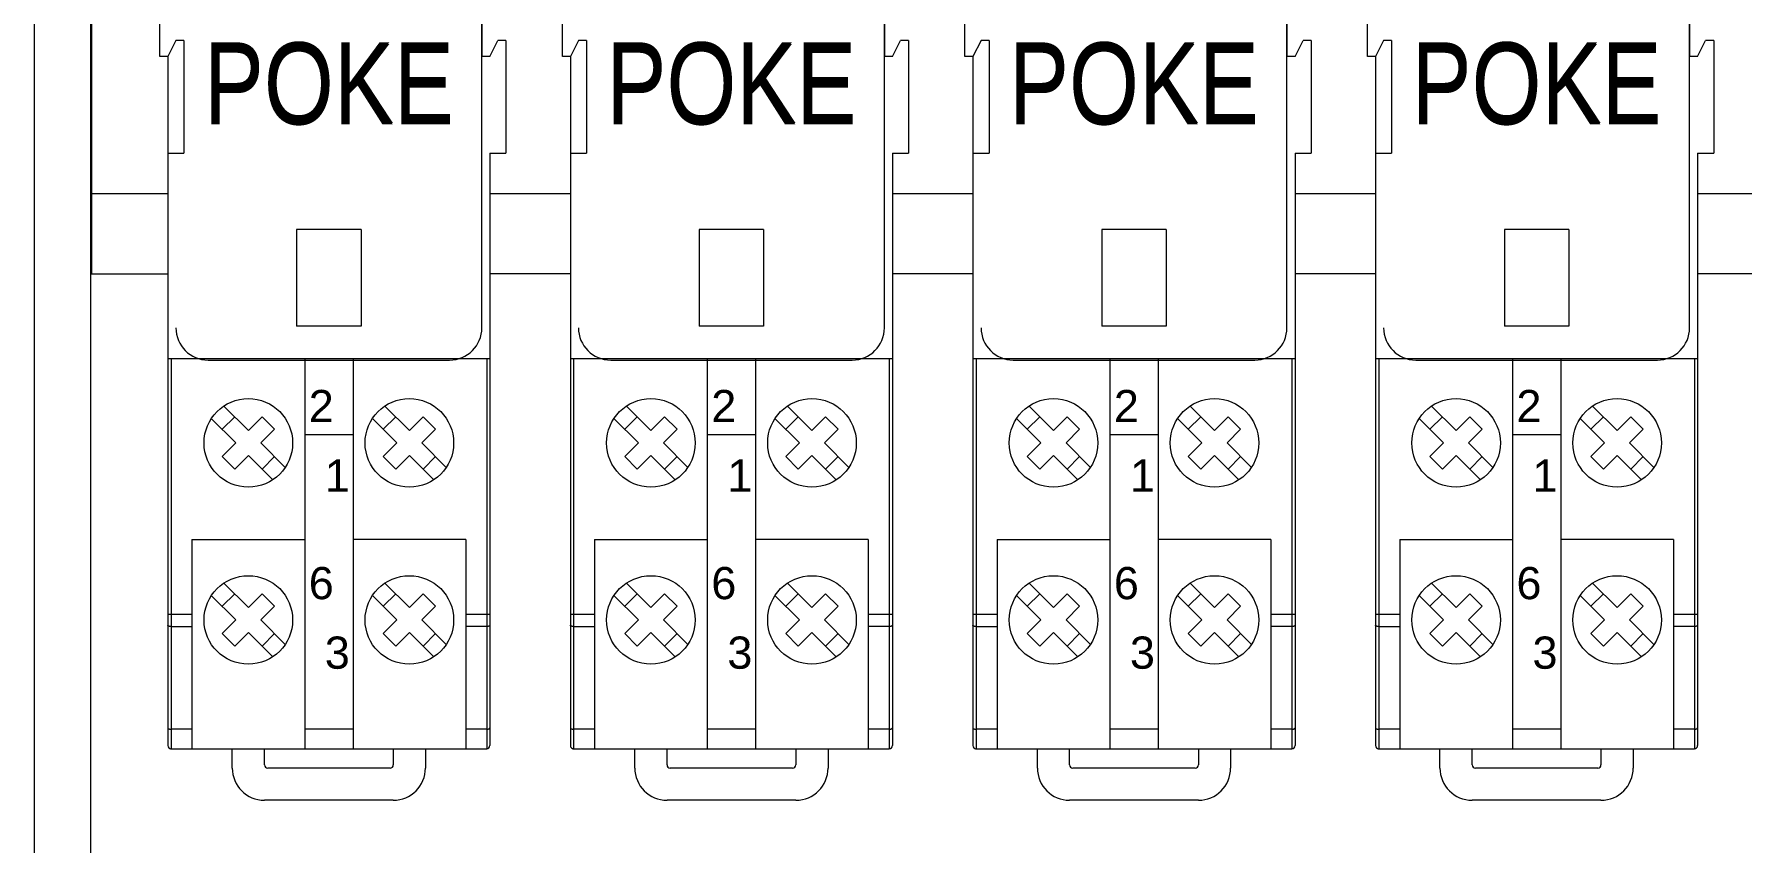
# Model space of a CAD drawing. Header units: millimetres. Extents: x 4137 to 6698, y 1400 to 3585.
# Drawn here: x 5874.9 to 5981, y 2015.9 to 2066.2 of the extents above; entities that cross this region are included whole.
import ezdxf

# ---------------------------------------------------------------- set-up
doc = ezdxf.new("R2010")
doc.units = ezdxf.units.MM
doc.layers.add('000-PI-Oprema', color=30, linetype='Continuous', lineweight=5)
doc.layers.add('000-SI-Oprema', color=30, linetype='Continuous', lineweight=0)
doc.layers.add('000-PI-ORMAR', color=2, linetype='Continuous')
doc.layers.add('002-PI-Kabelska kanalica', color=150, linetype='Continuous')
doc.styles.add('NUOVO', font='txt.shx', dxfattribs={"width": 0.8, "height": 0.8})
doc.styles.get("Standard").update_dxf_attribs({"font": 'arial.ttf'})

msp = doc.modelspace()

# ---------------------------------------------------------------- linework, layer by layer
at = {"layer": '000-PI-ORMAR', "color": 0, "linetype": 'ByBlock', "lineweight": 0}
msp.add_line((5874.95, 3405.78), (5874.95, 1515.78), dxfattribs=at)
at = {"layer": '000-SI-Oprema', "color": 0, "linetype": 'ByBlock', "lineweight": 0}
for p, q in [((5902.75, 2047.92), (5902.75, 2089.52)), ((5902.75, 2047.92), (5902.75, 2089.52)), ((5927.75, 2047.92), (5927.75, 2089.52)), ((5927.75, 2047.92), (5927.75, 2089.52)), ((5952.75, 2047.92), (5952.75, 2089.52)), ((5952.75, 2047.92), (5952.75, 2089.52)), ((5977.75, 2047.92), (5977.75, 2089.52)), ((5977.75, 2047.92), (5977.75, 2089.52)), ((5882.75, 2064.77), (5882.75, 2072.77)), ((5902.75, 2072.77), (5902.75, 2064.77)), ((5907.75, 2064.77), (5907.75, 2072.77)), ((5927.75, 2072.77), (5927.75, 2064.77)), ((5932.75, 2064.77), (5932.75, 2072.77)), ((5952.75, 2072.77), (5952.75, 2064.77)), ((5957.75, 2064.77), (5957.75, 2072.77)), ((5977.75, 2072.77), (5977.75, 2064.77)), ((5883.75, 2065.77), (5883.25, 2064.77)), ((5884.25, 2065.77), (5883.75, 2065.77)), ((5884.25, 2065.77), (5884.25, 2058.77)), ((5903.25, 2064.77), (5903.75, 2065.77)), ((5904.25, 2065.77), (5903.75, 2065.77)), ((5904.25, 2065.77), (5904.25, 2058.77)), ((5908.75, 2065.77), (5908.25, 2064.77)), ((5909.25, 2065.77), (5908.75, 2065.77)), ((5909.25, 2065.77), (5909.25, 2058.77)), ((5928.25, 2064.77), (5928.75, 2065.77)), ((5929.25, 2065.77), (5928.75, 2065.77)), ((5929.25, 2065.77), (5929.25, 2058.77)), ((5933.75, 2065.77), (5933.25, 2064.77)), ((5934.25, 2065.77), (5933.75, 2065.77)), ((5934.25, 2065.77), (5934.25, 2058.77)), ((5953.25, 2064.77), (5953.75, 2065.77)), ((5954.25, 2065.77), (5953.75, 2065.77)), ((5954.25, 2065.77), (5954.25, 2058.77)), ((5958.75, 2065.77), (5958.25, 2064.77)), ((5959.25, 2065.77), (5958.75, 2065.77)), ((5959.25, 2065.77), (5959.25, 2058.77)), ((5978.25, 2064.77), (5978.75, 2065.77)), ((5979.25, 2065.77), (5978.75, 2065.77)), ((5979.25, 2065.77), (5979.25, 2058.77)), ((5883.25, 2064.77), (5882.75, 2064.77)), ((5883.25, 2064.77), (5883.25, 2021.97)), ((5903.25, 2064.77), (5902.75, 2064.77)), ((5908.25, 2064.77), (5907.75, 2064.77)), ((5908.25, 2064.77), (5908.25, 2021.97)), ((5928.25, 2064.77), (5927.75, 2064.77)), ((5933.25, 2064.77), (5932.75, 2064.77)), ((5933.25, 2064.77), (5933.25, 2021.97)), ((5953.25, 2064.77), (5952.75, 2064.77)), ((5958.25, 2064.77), (5957.75, 2064.77)), ((5958.25, 2064.77), (5958.25, 2021.97)), ((5978.25, 2064.77), (5977.75, 2064.77)), ((5883.25, 2058.77), (5884.25, 2058.77)), ((5903.25, 2058.77), (5903.25, 2021.97)), ((5903.25, 2058.77), (5904.25, 2058.77)), ((5908.25, 2058.77), (5909.25, 2058.77)), ((5928.25, 2058.77), (5928.25, 2021.97)), ((5928.25, 2058.77), (5929.25, 2058.77)), ((5933.25, 2058.77), (5934.25, 2058.77)), ((5953.25, 2058.77), (5953.25, 2021.97)), ((5953.25, 2058.77), (5954.25, 2058.77)), ((5958.25, 2058.77), (5959.25, 2058.77)), ((5978.25, 2058.77), (5978.25, 2021.97)), ((5978.25, 2058.77), (5979.25, 2058.77)), ((5895.25, 2054.02), (5891.25, 2054.02)), ((5891.25, 2054.02), (5891.25, 2048.02)), ((5895.25, 2054.02), (5895.25, 2048.02)), ((5920.25, 2054.02), (5916.25, 2054.02)), ((5916.25, 2054.02), (5916.25, 2048.02)), ((5920.25, 2054.02), (5920.25, 2048.02)), ((5945.25, 2054.02), (5941.25, 2054.02)), ((5941.25, 2054.02), (5941.25, 2048.02)), ((5945.25, 2054.02), (5945.25, 2048.02)), ((5970.25, 2054.02), (5966.25, 2054.02)), ((5966.25, 2054.02), (5966.25, 2048.02)), ((5970.25, 2054.02), (5970.25, 2048.02)), ((5895.25, 2048.02), (5891.25, 2048.02)), ((5920.25, 2048.02), (5916.25, 2048.02)), ((5945.25, 2048.02), (5941.25, 2048.02)), ((5970.25, 2048.02), (5966.25, 2048.02)), ((5883.25, 2046.02), (5903.25, 2046.02)), ((5883.45, 2046.02), (5883.45, 2021.77)), ((5885.75, 2045.92), (5900.75, 2045.92)), ((5885.75, 2045.92), (5900.75, 2045.92)), ((5891.75, 2046.02), (5891.75, 2021.77)), ((5894.75, 2046.02), (5894.75, 2021.77)), ((5903.05, 2046.02), (5903.05, 2021.77)), ((5908.25, 2046.02), (5928.25, 2046.02)), ((5908.45, 2046.02), (5908.45, 2021.77)), ((5910.75, 2045.92), (5925.75, 2045.92)), ((5910.75, 2045.92), (5925.75, 2045.92)), ((5916.75, 2046.02), (5916.75, 2021.77)), ((5919.75, 2046.02), (5919.75, 2021.77)), ((5928.05, 2046.02), (5928.05, 2021.77)), ((5933.25, 2046.02), (5953.25, 2046.02)), ((5933.45, 2046.02), (5933.45, 2021.77)), ((5935.75, 2045.92), (5950.75, 2045.92)), ((5935.75, 2045.92), (5950.75, 2045.92)), ((5941.75, 2046.02), (5941.75, 2021.77)), ((5944.75, 2046.02), (5944.75, 2021.77)), ((5953.05, 2046.02), (5953.05, 2021.77)), ((5958.25, 2046.02), (5978.25, 2046.02)), ((5958.45, 2046.02), (5958.45, 2021.77)), ((5960.75, 2045.92), (5975.75, 2045.92)), ((5960.75, 2045.92), (5975.75, 2045.92)), ((5966.75, 2046.02), (5966.75, 2021.77)), ((5969.75, 2046.02), (5969.75, 2021.77)), ((5978.05, 2046.02), (5978.05, 2021.77)), ((5886.73, 2043.06), (5888.25, 2041.55)), ((5896.73, 2043.06), (5898.25, 2041.55)), ((5911.73, 2043.06), (5913.25, 2041.55)), ((5921.73, 2043.06), (5923.25, 2041.55)), ((5936.73, 2043.06), (5938.25, 2041.55)), ((5946.73, 2043.06), (5948.25, 2041.55)), ((5961.73, 2043.06), (5963.25, 2041.55)), ((5971.73, 2043.06), (5973.25, 2041.55)), ((5885.95, 2042.28), (5887.47, 2040.77)), ((5886.62, 2041.62), (5887.4, 2042.39)), ((5888.25, 2041.55), (5889.1, 2042.39)), ((5889.03, 2040.77), (5889.87, 2041.62)), ((5889.1, 2042.39), (5889.87, 2041.62)), ((5895.95, 2042.28), (5897.47, 2040.77)), ((5896.62, 2041.62), (5897.4, 2042.39)), ((5898.25, 2041.55), (5899.1, 2042.39)), ((5899.03, 2040.77), (5899.87, 2041.62)), ((5899.1, 2042.39), (5899.87, 2041.62)), ((5910.95, 2042.28), (5912.47, 2040.77)), ((5911.62, 2041.62), (5912.4, 2042.39)), ((5913.25, 2041.55), (5914.1, 2042.39)), ((5914.03, 2040.77), (5914.87, 2041.62)), ((5914.1, 2042.39), (5914.87, 2041.62)), ((5920.95, 2042.28), (5922.47, 2040.77)), ((5921.62, 2041.62), (5922.4, 2042.39)), ((5923.25, 2041.55), (5924.1, 2042.39)), ((5924.03, 2040.77), (5924.87, 2041.62)), ((5924.1, 2042.39), (5924.87, 2041.62)), ((5935.95, 2042.28), (5937.47, 2040.77)), ((5936.62, 2041.62), (5937.4, 2042.39)), ((5938.25, 2041.55), (5939.1, 2042.39)), ((5939.03, 2040.77), (5939.87, 2041.62)), ((5939.1, 2042.39), (5939.87, 2041.62)), ((5945.95, 2042.28), (5947.47, 2040.77)), ((5946.62, 2041.62), (5947.4, 2042.39)), ((5948.25, 2041.55), (5949.1, 2042.39)), ((5949.03, 2040.77), (5949.87, 2041.62)), ((5949.1, 2042.39), (5949.87, 2041.62)), ((5960.95, 2042.28), (5962.47, 2040.77)), ((5961.62, 2041.62), (5962.4, 2042.39)), ((5963.25, 2041.55), (5964.1, 2042.39)), ((5964.03, 2040.77), (5964.87, 2041.62)), ((5964.1, 2042.39), (5964.87, 2041.62)), ((5970.95, 2042.28), (5972.47, 2040.77)), ((5971.62, 2041.62), (5972.4, 2042.39)), ((5973.25, 2041.55), (5974.1, 2042.39)), ((5974.03, 2040.77), (5974.87, 2041.62)), ((5974.1, 2042.39), (5974.87, 2041.62)), ((5886.62, 2039.92), (5887.47, 2040.77)), ((5889.03, 2040.77), (5890.54, 2039.25)), ((5894.75, 2041.28), (5891.75, 2041.28)), ((5896.62, 2039.92), (5897.47, 2040.77)), ((5899.03, 2040.77), (5900.54, 2039.25)), ((5911.62, 2039.92), (5912.47, 2040.77)), ((5914.03, 2040.77), (5915.54, 2039.25)), ((5919.75, 2041.28), (5916.75, 2041.28)), ((5921.62, 2039.92), (5922.47, 2040.77)), ((5924.03, 2040.77), (5925.54, 2039.25)), ((5936.62, 2039.92), (5937.47, 2040.77)), ((5939.03, 2040.77), (5940.54, 2039.25)), ((5944.75, 2041.28), (5941.75, 2041.28)), ((5946.62, 2039.92), (5947.47, 2040.77)), ((5949.03, 2040.77), (5950.54, 2039.25)), ((5961.62, 2039.92), (5962.47, 2040.77)), ((5964.03, 2040.77), (5965.54, 2039.25)), ((5969.75, 2041.28), (5966.75, 2041.28)), ((5971.62, 2039.92), (5972.47, 2040.77)), ((5974.03, 2040.77), (5975.54, 2039.25)), ((5886.62, 2039.92), (5887.4, 2039.14)), ((5887.4, 2039.14), (5888.25, 2039.99)), ((5888.25, 2039.99), (5889.76, 2038.47)), ((5889.1, 2039.14), (5889.87, 2039.92)), ((5896.62, 2039.92), (5897.4, 2039.14)), ((5897.4, 2039.14), (5898.25, 2039.99)), ((5898.25, 2039.99), (5899.76, 2038.47)), ((5899.1, 2039.14), (5899.87, 2039.92)), ((5911.62, 2039.92), (5912.4, 2039.14)), ((5912.4, 2039.14), (5913.25, 2039.99)), ((5913.25, 2039.99), (5914.76, 2038.47)), ((5914.1, 2039.14), (5914.87, 2039.92)), ((5921.62, 2039.92), (5922.4, 2039.14)), ((5922.4, 2039.14), (5923.25, 2039.99)), ((5923.25, 2039.99), (5924.76, 2038.47)), ((5924.1, 2039.14), (5924.87, 2039.92)), ((5936.62, 2039.92), (5937.4, 2039.14)), ((5937.4, 2039.14), (5938.25, 2039.99)), ((5938.25, 2039.99), (5939.76, 2038.47)), ((5939.1, 2039.14), (5939.87, 2039.92)), ((5946.62, 2039.92), (5947.4, 2039.14)), ((5947.4, 2039.14), (5948.25, 2039.99)), ((5948.25, 2039.99), (5949.76, 2038.47)), ((5949.1, 2039.14), (5949.87, 2039.92)), ((5961.62, 2039.92), (5962.4, 2039.14)), ((5962.4, 2039.14), (5963.25, 2039.99)), ((5963.25, 2039.99), (5964.76, 2038.47)), ((5964.1, 2039.14), (5964.87, 2039.92)), ((5971.62, 2039.92), (5972.4, 2039.14)), ((5972.4, 2039.14), (5973.25, 2039.99)), ((5973.25, 2039.99), (5974.76, 2038.47)), ((5974.1, 2039.14), (5974.87, 2039.92)), ((5884.75, 2034.77), (5884.75, 2021.77)), ((5884.75, 2034.77), (5891.75, 2034.77)), ((5901.75, 2034.77), (5894.75, 2034.77)), ((5901.75, 2034.77), (5901.75, 2021.77)), ((5909.75, 2034.77), (5909.75, 2021.77)), ((5909.75, 2034.77), (5916.75, 2034.77)), ((5926.75, 2034.77), (5919.75, 2034.77)), ((5926.75, 2034.77), (5926.75, 2021.77)), ((5934.75, 2034.77), (5934.75, 2021.77)), ((5934.75, 2034.77), (5941.75, 2034.77)), ((5951.75, 2034.77), (5944.75, 2034.77)), ((5951.75, 2034.77), (5951.75, 2021.77)), ((5959.75, 2034.77), (5959.75, 2021.77)), ((5959.75, 2034.77), (5966.75, 2034.77)), ((5976.75, 2034.77), (5969.75, 2034.77)), ((5976.75, 2034.77), (5976.75, 2021.77)), ((5886.73, 2032.06), (5888.25, 2030.55)), ((5896.73, 2032.06), (5898.25, 2030.55)), ((5911.73, 2032.06), (5913.25, 2030.55)), ((5921.73, 2032.06), (5923.25, 2030.55)), ((5936.73, 2032.06), (5938.25, 2030.55)), ((5946.73, 2032.06), (5948.25, 2030.55)), ((5961.73, 2032.06), (5963.25, 2030.55)), ((5971.73, 2032.06), (5973.25, 2030.55)), ((5885.95, 2031.28), (5887.47, 2029.77)), ((5886.62, 2030.62), (5887.4, 2031.39)), ((5888.25, 2030.55), (5889.1, 2031.39)), ((5889.1, 2031.39), (5889.87, 2030.62)), ((5895.95, 2031.28), (5897.47, 2029.77)), ((5896.62, 2030.62), (5897.4, 2031.39)), ((5898.25, 2030.55), (5899.1, 2031.39)), ((5899.1, 2031.39), (5899.87, 2030.62)), ((5910.95, 2031.28), (5912.47, 2029.77)), ((5911.62, 2030.62), (5912.4, 2031.39)), ((5913.25, 2030.55), (5914.1, 2031.39)), ((5914.1, 2031.39), (5914.87, 2030.62)), ((5920.95, 2031.28), (5922.47, 2029.77)), ((5921.62, 2030.62), (5922.4, 2031.39)), ((5923.25, 2030.55), (5924.1, 2031.39)), ((5924.1, 2031.39), (5924.87, 2030.62)), ((5935.95, 2031.28), (5937.47, 2029.77)), ((5936.62, 2030.62), (5937.4, 2031.39)), ((5938.25, 2030.55), (5939.1, 2031.39)), ((5939.1, 2031.39), (5939.87, 2030.62)), ((5945.95, 2031.28), (5947.47, 2029.77)), ((5946.62, 2030.62), (5947.4, 2031.39)), ((5948.25, 2030.55), (5949.1, 2031.39)), ((5949.1, 2031.39), (5949.87, 2030.62)), ((5960.95, 2031.28), (5962.47, 2029.77)), ((5961.62, 2030.62), (5962.4, 2031.39)), ((5963.25, 2030.55), (5964.1, 2031.39)), ((5964.1, 2031.39), (5964.87, 2030.62)), ((5970.95, 2031.28), (5972.47, 2029.77)), ((5971.62, 2030.62), (5972.4, 2031.39)), ((5973.25, 2030.55), (5974.1, 2031.39)), ((5974.1, 2031.39), (5974.87, 2030.62)), ((5883.25, 2030.14), (5884.75, 2030.14)), ((5889.03, 2029.77), (5889.87, 2030.62)), ((5899.03, 2029.77), (5899.87, 2030.62)), ((5901.75, 2030.14), (5903.25, 2030.14)), ((5908.25, 2030.14), (5909.75, 2030.14)), ((5914.03, 2029.77), (5914.87, 2030.62)), ((5924.03, 2029.77), (5924.87, 2030.62)), ((5926.75, 2030.14), (5928.25, 2030.14)), ((5933.25, 2030.14), (5934.75, 2030.14)), ((5939.03, 2029.77), (5939.87, 2030.62)), ((5949.03, 2029.77), (5949.87, 2030.62)), ((5951.75, 2030.14), (5953.25, 2030.14)), ((5958.25, 2030.14), (5959.75, 2030.14)), ((5964.03, 2029.77), (5964.87, 2030.62)), ((5974.03, 2029.77), (5974.87, 2030.62)), ((5976.75, 2030.14), (5978.25, 2030.14)), ((5883.45, 2029.36), (5884.75, 2029.36)), ((5886.62, 2028.92), (5887.47, 2029.77)), ((5886.62, 2028.92), (5887.4, 2028.14)), ((5887.4, 2028.14), (5888.25, 2028.99)), ((5888.25, 2028.99), (5889.76, 2027.47)), ((5889.03, 2029.77), (5890.54, 2028.25)), ((5889.1, 2028.14), (5889.87, 2028.92)), ((5896.62, 2028.92), (5897.47, 2029.77)), ((5896.62, 2028.92), (5897.4, 2028.14)), ((5897.4, 2028.14), (5898.25, 2028.99)), ((5898.25, 2028.99), (5899.76, 2027.47)), ((5899.03, 2029.77), (5900.54, 2028.25)), ((5899.1, 2028.14), (5899.87, 2028.92)), ((5903.05, 2029.36), (5901.75, 2029.36)), ((5908.45, 2029.36), (5909.75, 2029.36)), ((5911.62, 2028.92), (5912.47, 2029.77)), ((5911.62, 2028.92), (5912.4, 2028.14)), ((5912.4, 2028.14), (5913.25, 2028.99)), ((5913.25, 2028.99), (5914.76, 2027.47)), ((5914.03, 2029.77), (5915.54, 2028.25)), ((5914.1, 2028.14), (5914.87, 2028.92)), ((5921.62, 2028.92), (5922.47, 2029.77)), ((5921.62, 2028.92), (5922.4, 2028.14)), ((5922.4, 2028.14), (5923.25, 2028.99)), ((5923.25, 2028.99), (5924.76, 2027.47)), ((5924.03, 2029.77), (5925.54, 2028.25)), ((5924.1, 2028.14), (5924.87, 2028.92)), ((5928.05, 2029.36), (5926.75, 2029.36)), ((5933.45, 2029.36), (5934.75, 2029.36)), ((5936.62, 2028.92), (5937.47, 2029.77)), ((5936.62, 2028.92), (5937.4, 2028.14)), ((5937.4, 2028.14), (5938.25, 2028.99)), ((5938.25, 2028.99), (5939.76, 2027.47)), ((5939.03, 2029.77), (5940.54, 2028.25)), ((5939.1, 2028.14), (5939.87, 2028.92)), ((5946.62, 2028.92), (5947.47, 2029.77)), ((5946.62, 2028.92), (5947.4, 2028.14)), ((5947.4, 2028.14), (5948.25, 2028.99)), ((5948.25, 2028.99), (5949.76, 2027.47)), ((5949.03, 2029.77), (5950.54, 2028.25)), ((5949.1, 2028.14), (5949.87, 2028.92)), ((5953.05, 2029.36), (5951.75, 2029.36)), ((5958.45, 2029.36), (5959.75, 2029.36)), ((5961.62, 2028.92), (5962.47, 2029.77)), ((5961.62, 2028.92), (5962.4, 2028.14)), ((5962.4, 2028.14), (5963.25, 2028.99)), ((5963.25, 2028.99), (5964.76, 2027.47)), ((5964.03, 2029.77), (5965.54, 2028.25)), ((5964.1, 2028.14), (5964.87, 2028.92)), ((5971.62, 2028.92), (5972.47, 2029.77)), ((5971.62, 2028.92), (5972.4, 2028.14)), ((5972.4, 2028.14), (5973.25, 2028.99)), ((5973.25, 2028.99), (5974.76, 2027.47)), ((5974.03, 2029.77), (5975.54, 2028.25)), ((5974.1, 2028.14), (5974.87, 2028.92)), ((5978.05, 2029.36), (5976.75, 2029.36)), ((5884.75, 2022.98), (5883.45, 2022.98)), ((5894.75, 2022.98), (5891.75, 2022.98)), ((5903.05, 2022.98), (5901.75, 2022.98)), ((5909.75, 2022.98), (5908.45, 2022.98)), ((5919.75, 2022.98), (5916.75, 2022.98)), ((5928.05, 2022.98), (5926.75, 2022.98)), ((5934.75, 2022.98), (5933.45, 2022.98)), ((5944.75, 2022.98), (5941.75, 2022.98)), ((5953.05, 2022.98), (5951.75, 2022.98)), ((5959.75, 2022.98), (5958.45, 2022.98)), ((5969.75, 2022.98), (5966.75, 2022.98)), ((5978.05, 2022.98), (5976.75, 2022.98)), ((5887.25, 2020.57), (5887.25, 2021.77)), ((5889.25, 2020.77), (5889.25, 2021.77)), ((5897.25, 2021.77), (5897.25, 2020.77)), ((5899.25, 2021.77), (5899.25, 2020.57)), ((5912.25, 2020.57), (5912.25, 2021.77)), ((5914.25, 2020.77), (5914.25, 2021.77)), ((5922.25, 2021.77), (5922.25, 2020.77)), ((5924.25, 2021.77), (5924.25, 2020.57)), ((5937.25, 2020.57), (5937.25, 2021.77)), ((5939.25, 2020.77), (5939.25, 2021.77)), ((5947.25, 2021.77), (5947.25, 2020.77)), ((5949.25, 2021.77), (5949.25, 2020.57)), ((5962.25, 2020.57), (5962.25, 2021.77)), ((5964.25, 2020.77), (5964.25, 2021.77)), ((5972.25, 2021.77), (5972.25, 2020.77)), ((5974.25, 2021.77), (5974.25, 2020.57)), ((5897.05, 2020.57), (5889.45, 2020.57)), ((5922.05, 2020.57), (5914.45, 2020.57)), ((5947.05, 2020.57), (5939.45, 2020.57)), ((5972.05, 2020.57), (5964.45, 2020.57)), ((5897.25, 2018.57), (5889.25, 2018.57)), ((5922.25, 2018.57), (5914.25, 2018.57)), ((5947.25, 2018.57), (5939.25, 2018.57)), ((5972.25, 2018.57), (5964.25, 2018.57))]:
    msp.add_line(p, q, dxfattribs=at)
for points in [[(5883.45, 2029.36), (5883.42, 2029.36), (5883.4, 2029.36), (5883.37, 2029.37), (5883.35, 2029.37), (5883.33, 2029.38), (5883.31, 2029.38), (5883.29, 2029.39), (5883.27, 2029.4), (5883.26, 2029.41), (5883.25, 2029.42), (5883.25, 2029.43), (5883.25, 2029.44)], [(5903.25, 2029.44), (5903.25, 2029.43), (5903.24, 2029.42), (5903.23, 2029.41), (5903.22, 2029.4), (5903.21, 2029.39), (5903.19, 2029.38), (5903.17, 2029.38), (5903.15, 2029.37), (5903.12, 2029.37), (5903.1, 2029.36), (5903.07, 2029.36), (5903.05, 2029.36)], [(5908.45, 2029.36), (5908.42, 2029.36), (5908.4, 2029.36), (5908.37, 2029.37), (5908.35, 2029.37), (5908.33, 2029.38), (5908.31, 2029.38), (5908.29, 2029.39), (5908.27, 2029.4), (5908.26, 2029.41), (5908.25, 2029.42), (5908.25, 2029.43), (5908.25, 2029.44)], [(5928.25, 2029.44), (5928.25, 2029.43), (5928.24, 2029.42), (5928.23, 2029.41), (5928.22, 2029.4), (5928.21, 2029.39), (5928.19, 2029.38), (5928.17, 2029.38), (5928.15, 2029.37), (5928.12, 2029.37), (5928.1, 2029.36), (5928.07, 2029.36), (5928.05, 2029.36)], [(5933.45, 2029.36), (5933.42, 2029.36), (5933.4, 2029.36), (5933.37, 2029.37), (5933.35, 2029.37), (5933.33, 2029.38), (5933.31, 2029.38), (5933.29, 2029.39), (5933.27, 2029.4), (5933.26, 2029.41), (5933.25, 2029.42), (5933.25, 2029.43), (5933.25, 2029.44)], [(5953.25, 2029.44), (5953.25, 2029.43), (5953.24, 2029.42), (5953.23, 2029.41), (5953.22, 2029.4), (5953.21, 2029.39), (5953.19, 2029.38), (5953.17, 2029.38), (5953.15, 2029.37), (5953.12, 2029.37), (5953.1, 2029.36), (5953.07, 2029.36), (5953.05, 2029.36)], [(5958.45, 2029.36), (5958.42, 2029.36), (5958.4, 2029.36), (5958.37, 2029.37), (5958.35, 2029.37), (5958.33, 2029.38), (5958.31, 2029.38), (5958.29, 2029.39), (5958.27, 2029.4), (5958.26, 2029.41), (5958.25, 2029.42), (5958.25, 2029.43), (5958.25, 2029.44)], [(5978.25, 2029.44), (5978.25, 2029.43), (5978.24, 2029.42), (5978.23, 2029.41), (5978.22, 2029.4), (5978.21, 2029.39), (5978.19, 2029.38), (5978.17, 2029.38), (5978.15, 2029.37), (5978.12, 2029.37), (5978.1, 2029.36), (5978.07, 2029.36), (5978.05, 2029.36)], [(5883.25, 2023.06), (5883.25, 2023.05), (5883.25, 2023.04), (5883.26, 2023.03), (5883.27, 2023.02), (5883.29, 2023.01), (5883.31, 2023.01), (5883.33, 2023), (5883.35, 2022.99), (5883.37, 2022.99), (5883.4, 2022.99), (5883.42, 2022.98), (5883.45, 2022.98)], [(5903.05, 2022.98), (5903.07, 2022.98), (5903.1, 2022.99), (5903.12, 2022.99), (5903.15, 2022.99), (5903.17, 2023), (5903.19, 2023.01), (5903.21, 2023.01), (5903.22, 2023.02), (5903.23, 2023.03), (5903.24, 2023.04), (5903.25, 2023.05), (5903.25, 2023.06)], [(5908.25, 2023.06), (5908.25, 2023.05), (5908.25, 2023.04), (5908.26, 2023.03), (5908.27, 2023.02), (5908.29, 2023.01), (5908.31, 2023.01), (5908.33, 2023), (5908.35, 2022.99), (5908.37, 2022.99), (5908.4, 2022.99), (5908.42, 2022.98), (5908.45, 2022.98)], [(5928.05, 2022.98), (5928.07, 2022.98), (5928.1, 2022.99), (5928.12, 2022.99), (5928.15, 2022.99), (5928.17, 2023), (5928.19, 2023.01), (5928.21, 2023.01), (5928.22, 2023.02), (5928.23, 2023.03), (5928.24, 2023.04), (5928.25, 2023.05), (5928.25, 2023.06)], [(5933.25, 2023.06), (5933.25, 2023.05), (5933.25, 2023.04), (5933.26, 2023.03), (5933.27, 2023.02), (5933.29, 2023.01), (5933.31, 2023.01), (5933.33, 2023), (5933.35, 2022.99), (5933.37, 2022.99), (5933.4, 2022.99), (5933.42, 2022.98), (5933.45, 2022.98)], [(5953.05, 2022.98), (5953.07, 2022.98), (5953.1, 2022.99), (5953.12, 2022.99), (5953.15, 2022.99), (5953.17, 2023), (5953.19, 2023.01), (5953.21, 2023.01), (5953.22, 2023.02), (5953.23, 2023.03), (5953.24, 2023.04), (5953.25, 2023.05), (5953.25, 2023.06)], [(5958.25, 2023.06), (5958.25, 2023.05), (5958.25, 2023.04), (5958.26, 2023.03), (5958.27, 2023.02), (5958.29, 2023.01), (5958.31, 2023.01), (5958.33, 2023), (5958.35, 2022.99), (5958.37, 2022.99), (5958.4, 2022.99), (5958.42, 2022.98), (5958.45, 2022.98)], [(5978.05, 2022.98), (5978.07, 2022.98), (5978.1, 2022.99), (5978.12, 2022.99), (5978.15, 2022.99), (5978.17, 2023), (5978.19, 2023.01), (5978.21, 2023.01), (5978.22, 2023.02), (5978.23, 2023.03), (5978.24, 2023.04), (5978.25, 2023.05), (5978.25, 2023.06)]]:
    msp.add_lwpolyline(points, dxfattribs=at)
at = {"layer": '000-SI-Oprema', "color": 0, "linetype": 'ByBlock', "lineweight": 0, "ltscale": 0.25}
for points in [[(5883.41, 2021.77), (5903.05, 2021.77)], [(5908.41, 2021.77), (5928.05, 2021.77)], [(5933.41, 2021.77), (5953.05, 2021.77)], [(5958.41, 2021.77), (5978.05, 2021.77)]]:
    msp.add_lwpolyline(points, dxfattribs=at)
at = {"layer": '000-SI-Oprema', "color": 0, "linetype": 'ByBlock', "lineweight": 0}
for centre in [(5888.25, 2040.77), (5898.25, 2040.77), (5913.25, 2040.77), (5923.25, 2040.77), (5938.25, 2040.77), (5948.25, 2040.77), (5963.25, 2040.77), (5973.25, 2040.77), (5888.25, 2029.77), (5898.25, 2029.77), (5913.25, 2029.77), (5923.25, 2029.77), (5938.25, 2029.77), (5948.25, 2029.77), (5963.25, 2029.77), (5973.25, 2029.77)]:
    msp.add_circle(centre, 2.75, dxfattribs=at)
for centre, radius, start, end in [((5885.75, 2047.92), 2, 180, 270), ((5885.75, 2047.92), 2, 180, 270), ((5900.75, 2047.92), 2, 270, 0), ((5900.75, 2047.92), 2, 270, 0), ((5910.75, 2047.92), 2, 180, 270), ((5910.75, 2047.92), 2, 180, 270), ((5925.75, 2047.92), 2, 270, 0), ((5925.75, 2047.92), 2, 270, 0), ((5935.75, 2047.92), 2, 180, 270), ((5935.75, 2047.92), 2, 180, 270), ((5950.75, 2047.92), 2, 270, 0), ((5950.75, 2047.92), 2, 270, 0), ((5960.75, 2047.92), 2, 180, 270), ((5960.75, 2047.92), 2, 180, 270), ((5975.75, 2047.92), 2, 270, 0), ((5975.75, 2047.92), 2, 270, 0), ((5883.45, 2021.97), 0.2, 180, 270), ((5903.05, 2021.97), 0.2, 270, 0), ((5908.45, 2021.97), 0.2, 180, 270), ((5928.05, 2021.97), 0.2, 270, 0), ((5933.45, 2021.97), 0.2, 180, 270), ((5953.05, 2021.97), 0.2, 270, 0), ((5958.45, 2021.97), 0.2, 180, 270), ((5978.05, 2021.97), 0.2, 270, 0), ((5889.25, 2020.57), 2, 180, 270), ((5889.45, 2020.77), 0.2, 180, 270), ((5897.05, 2020.77), 0.2, 270, 0), ((5897.25, 2020.57), 2, 270, 0), ((5914.25, 2020.57), 2, 180, 270), ((5914.45, 2020.77), 0.2, 180, 270), ((5922.05, 2020.77), 0.2, 270, 0), ((5922.25, 2020.57), 2, 270, 0), ((5939.25, 2020.57), 2, 180, 270), ((5939.45, 2020.77), 0.2, 180, 270), ((5947.05, 2020.77), 0.2, 270, 0), ((5947.25, 2020.57), 2, 270, 0), ((5964.25, 2020.57), 2, 180, 270), ((5964.45, 2020.77), 0.2, 180, 270), ((5972.05, 2020.77), 0.2, 270, 0), ((5972.25, 2020.57), 2, 270, 0)]:
    msp.add_arc(centre, radius, start, end, dxfattribs=at)
at = {"layer": '002-PI-Kabelska kanalica', "color": 0, "linetype": 'ByBlock', "lineweight": 0}
msp.add_line((5878.45, 3405.78), (5878.45, 1635.78), dxfattribs=at)
at = {"layer": '002-PI-Kabelska kanalica', "color": 0, "linetype": 'ByBlock', "lineweight": 0, "ltscale": 0.25}
for p, q in [((5878.45, 2086.27), (5878.45, 2051.27)), ((5878.5, 2086.27), (5878.5, 2051.27)), ((5878.45, 2056.27), (5883.25, 2056.27)), ((5878.5, 2056.27), (5883.25, 2056.27)), ((5903.25, 2056.27), (5908.25, 2056.27)), ((5928.25, 2056.27), (5933.25, 2056.27)), ((5953.25, 2056.27), (5958.25, 2056.27)), ((5978.25, 2056.27), (5983.25, 2056.27)), ((5878.45, 2051.27), (5883.25, 2051.27)), ((5878.5, 2051.27), (5883.25, 2051.27)), ((5908.25, 2051.27), (5903.25, 2051.27)), ((5933.25, 2051.27), (5928.25, 2051.27)), ((5958.25, 2051.27), (5953.25, 2051.27)), ((5983.25, 2051.27), (5978.25, 2051.27))]:
    msp.add_line(p, q, dxfattribs=at)

# ---------------------------------------------------------------- texts
at = {"layer": '000-PI-Oprema', "color": 0, "linetype": 'ByBlock', "lineweight": 0, "char_height": 5, "attachment_point": 5, "style": 'NUOVO'}
for insert in [(5893.25, 2063.12), (5918.25, 2063.12), (5943.25, 2063.12), (5968.25, 2063.12)]:
    msp.add_mtext_dynamic_manual_height_columns('{\\fArial|b0|i0|c238|p34;POK\\fArial|b0|i0|c0|p34;E}', width=17, gutter_width=4, heights=[0], dxfattribs=dict(at, insert=insert))
at = {"layer": '000-SI-Oprema', "color": 0, "linetype": 'ByBlock', "lineweight": 0, "char_height": 5, "attachment_point": 5, "style": 'NUOVO'}
for insert in [(5893.25, 2063.02), (5918.25, 2063.02), (5943.25, 2063.02), (5968.25, 2063.02)]:
    msp.add_mtext_dynamic_manual_height_columns('{\\fArial|b0|i0|c238|p34;POK\\fArial|b0|i0|c0|p34;E}', width=17, gutter_width=4, heights=[0], dxfattribs=dict(at, insert=insert))
at = {"layer": '000-SI-Oprema', "color": 0, "linetype": 'ByBlock', "lineweight": 0, "char_height": 1.9995, "width": 2.5471}
for s, insert, attachment_point in [('{\\fArial|b0|i0|c0|p34;2}', (5892, 2044.06), 1), ('{\\fArial|b0|i0|c0|p34;2}', (5917, 2044.06), 1), ('{\\fArial|b0|i0|c0|p34;2}', (5942, 2044.06), 1), ('{\\fArial|b0|i0|c0|p34;2}', (5967, 2044.06), 1), ('{\\fArial|b0|i0|c0|p34;1}', (5894.55, 2039.74), 3), ('{\\fArial|b0|i0|c0|p34;1}', (5919.55, 2039.74), 3), ('{\\fArial|b0|i0|c0|p34;1}', (5944.55, 2039.74), 3), ('{\\fArial|b0|i0|c0|p34;1}', (5969.55, 2039.74), 3), ('{\\fArial|b0|i0|c0|p34;6}', (5892, 2033.06), 1), ('{\\fArial|b0|i0|c0|p34;6}', (5917, 2033.06), 1), ('{\\fArial|b0|i0|c0|p34;6}', (5942, 2033.06), 1), ('{\\fArial|b0|i0|c0|p34;6}', (5967, 2033.06), 1), ('{\\fArial|b0|i0|c0|p34;3}', (5894.55, 2028.74), 3), ('{\\fArial|b0|i0|c0|p34;3}', (5919.55, 2028.74), 3), ('{\\fArial|b0|i0|c0|p34;3}', (5944.55, 2028.74), 3), ('{\\fArial|b0|i0|c0|p34;3}', (5969.55, 2028.74), 3)]:
    msp.add_mtext(s, dxfattribs=dict(at, insert=insert, attachment_point=attachment_point))

doc.saveas('drawing.dxf')
